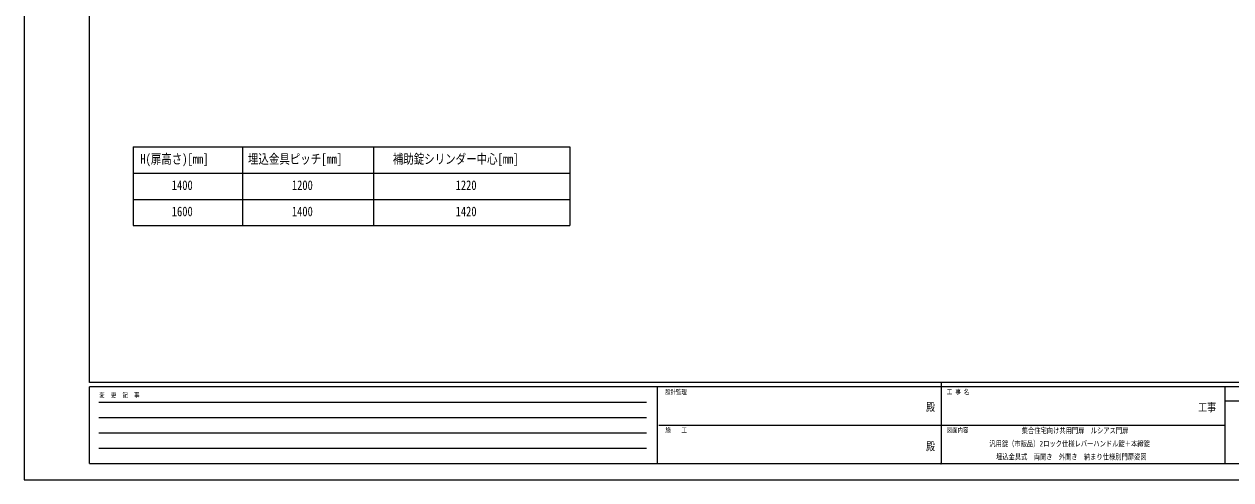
# Model space of a CAD drawing. Units: millimetres, scale not verified. Extents: x -4205 to 4205, y -2970 to 2970.
# Drawn here: x -4205 to 1322, y -2970 to -884 of the extents above; entities that cross this region are included whole.
import ezdxf
from ezdxf.enums import TextEntityAlignment as Align

# ---------------------------------------------------------------- set-up
doc = ezdxf.new("R2010")
doc.units = ezdxf.units.MM
doc.header["$LTSCALE"] = 10
doc.header["$PDMODE"] = 32
doc.header["$PDSIZE"] = 5
doc.layers.add('0-2_USER1', color=3, linetype='Continuous')
doc.layers.add('0-7_YKK_ZWAK', color=7, linetype='Continuous')
doc.styles.add('ＭＳ ゴシック', font='')
doc.styles.get('ＭＳ ゴシック').set_extended_font_data('MS Gothic')

msp = doc.modelspace()

# ---------------------------------------------------------------- linework, layer by layer
at = {"layer": '0-2_USER1'}
for p, q in [((-3704.98, -1446.59), (-1704.98, -1446.59)), ((-3704.98, -1446.59), (-3704.98, -1806.59)), ((-3204.98, -1446.59), (-3204.98, -1806.59)), ((-2604.98, -1446.59), (-2604.98, -1806.59)), ((-1704.98, -1446.59), (-1704.98, -1806.59)), ((-3704.98, -1566.59), (-1704.98, -1566.59)), ((-3704.98, -1686.59), (-1704.98, -1686.59)), ((-3704.98, -1806.59), (-1704.98, -1806.59))]:
    msp.add_line(p, q, dxfattribs=at)
at = {"layer": '0-7_YKK_ZWAK'}
for p, q in [((-3904.98, -2525), (-3904.98, 2775)), ((3895.02, -2525), (-3904.98, -2525)), ((-4.98, -2525), (-4.98, -2895)), ((-1304.98, -2545), (-3904.98, -2545)), ((-3904.98, -2895), (-3904.98, -2545)), ((-1304.98, -2545), (-1304.98, -2895)), ((-4.98, -2545), (-1304.98, -2545)), ((1295.02, -2545), (-4.98, -2545)), ((-3862.48, -2615), (-1354.98, -2615)), ((1985.02, -2610), (1295.02, -2610)), ((-3862.48, -2685), (-1354.98, -2685)), ((-3862.48, -2755), (-1354.98, -2755)), ((-1297.48, -2720), (-4.98, -2720)), ((-4.98, -2720), (1295.02, -2720)), ((-3862.48, -2825), (-1354.98, -2825)), ((-3904.98, -2895), (-1304.98, -2895)), ((-1304.98, -2895), (-4.98, -2895)), ((-4.98, -2895), (1295.02, -2895)), ((1295.02, -2895), (1985.02, -2895))]:
    msp.add_line(p, q, dxfattribs=at)
msp.add_lwpolyline([(-4205, -2970), (4205, -2970), (4205, 2970), (-4205, 2970)], close=True, dxfattribs=at)
msp.add_lwpolyline([(1985.02, -2545), (1295.02, -2545), (1295.02, -2895)], dxfattribs=at)
msp.add_point((-4.98, -2895), dxfattribs=at)

# ---------------------------------------------------------------- texts
at = {"layer": '0-2_USER1', "style": 'ＭＳ ゴシック', "width": 0.8}
for s, height, p in [('H(扉高さ)[mm]', 43.99, (-3672.58, -1536.59)), ('埋込金具ピッチ[mm]', 43.99, (-3180.18, -1536.59)), ('補助錠シリンダー中心[mm]', 43.99, (-2516.58, -1536.59)), ('1400', 43.99, (-3528.58, -1656.59)), ('1200', 43.99, (-2978.58, -1656.59)), ('1220', 43.99, (-2228.58, -1656.59)), ('1600', 43.99, (-3528.58, -1776.59)), ('1400', 43.99, (-2978.58, -1776.59)), ('1420', 43.99, (-2228.58, -1776.59)), ('集合住宅向け共用門扉\u3000ルシアス門扉', 25.66, (364.09, -2765)), ('汎用錠（市販品）2ロック仕様レバーハンドル錠＋本締錠', 25.66, (215.69, -2825)), ('埋込金具式\u3000両開き\u3000外開き\u3000納まり仕様別門扉姿図', 25.66, (246.49, -2885))]:
    msp.add_text(s, height=height, dxfattribs=at).set_placement(p, align=Align.BOTTOM_LEFT)
at = {"layer": '0-7_YKK_ZWAK', "style": 'ＭＳ ゴシック', "width": 0.8}
for s, height, p in [('変  更  記  事', 21.99, (-3861.31, -2600)), ('設計監理', 21.99, (-1268.31, -2585)), ('工 事 名', 21.99, (21.27, -2585)), ('殿', 36.66, (-73.67, -2665.83)), ('工事', 36.66, (1172.33, -2667.46)), ('施\u3000\u3000工', 21.99, (-1268.31, -2760)), ('図面内容', 21.99, (21.27, -2760)), ('殿', 36.66, (-73.67, -2845.83))]:
    msp.add_text(s, height=height, dxfattribs=at).set_placement(p, align=Align.BOTTOM_LEFT)

doc.saveas('drawing.dxf')
